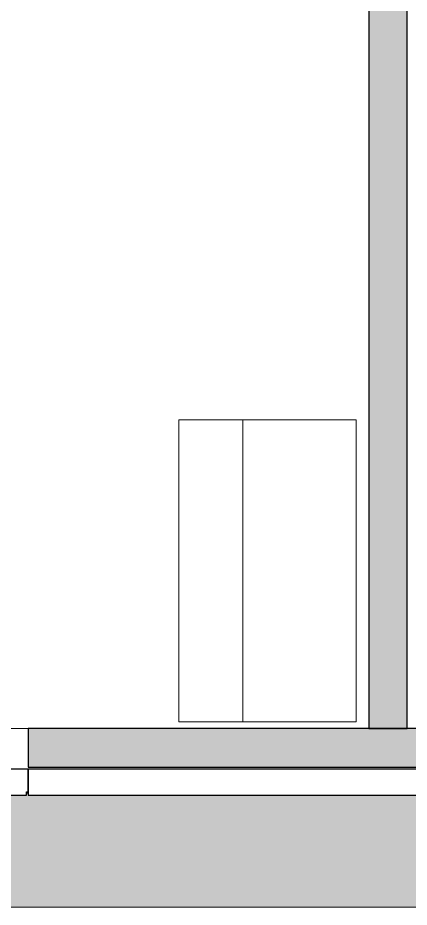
# Model space of a CAD drawing. Header units: millimetres. Extents: x 79795 to 317870, y -36033 to 97293.
# Drawn here: x 227156 to 228192, y 8896 to 11252 of the extents above; entities that cross this region are included whole.
import ezdxf

# ---------------------------------------------------------------- set-up
doc = ezdxf.new("R2010")
doc.units = ezdxf.units.MM
doc.header["$MEASUREMENT"] = 0
for name, color, linetype, lineweight in [('CSM-STL-XX-ZZ-M3-A-XXXX-00001_detached _19_04_21__rvt-1-Level 4$0$A-GLAZ', 7, 'CONTINUOUS', 9), ('CSM-STL-XX-ZZ-M3-A-XXXX-00001_detached _19_04_21__rvt-1-Level 4$0$A-WALL-PATT', 7, 'CONTINUOUS', 9), ('CSM-STL-XX-ZZ-M3-A-XXXX-00001_detached _19_04_21__rvt-1-Level 4$0$I-WALL', 7, 'CONTINUOUS', 9), ('I-FURN', 8, 'CONTINUOUS', 9)]:
    doc.layers.add(name, color=color, linetype=linetype, lineweight=lineweight)

msp = doc.modelspace()

# ---------------------------------------------------------------- hatches: boundary and pattern name
at = {"layer": 'CSM-STL-XX-ZZ-M3-A-XXXX-00001_detached _19_04_21__rvt-1-Level 4$0$A-GLAZ'}
h = msp.add_hatch(color=256, dxfattribs=at)
h.paths.add_polyline_path([(230067.8, 9198), (230067.8, 9200.1), (230063.5, 9200.1), (230063.5, 9198)], flags=0)
h.paths.add_polyline_path([(228672.2, 9198), (228672.2, 9200.1), (228667.8, 9200.1), (228667.8, 9198)], flags=0)
h.paths.add_polyline_path([(227179.5, 9198), (227183.8, 9198), (227183.8, 9200.1), (227179.5, 9200.1)], flags=0)
h.paths.add_polyline_path([(225788.2, 9198), (225788.2, 9200.1), (225783.8, 9200.1), (225783.8, 9198)], flags=0)
msp.add_hatch(color=256, dxfattribs=at).paths.add_polyline_path([(229746.4, 8896.3), (230067.8, 8896.3), (230067.8, 9198), (230063.5, 9198), (230063.5, 9193.3), (228672.2, 9193.3), (228672.2, 9198), (228667.8, 9198), (228667.8, 9193.3), (227183.8, 9193.3), (227183.8, 9198), (227179.5, 9198), (227179.5, 9193.3), (225788.2, 9193.3), (225788.2, 9198), (225783.8, 9198), (225783.8, 8896.3), (229148.4, 8896.3)], flags=0)
at = {"layer": 'CSM-STL-XX-ZZ-M3-A-XXXX-00001_detached _19_04_21__rvt-1-Level 4$0$A-WALL-PATT'}
for points in [[(228084.8, 9369.3), (228186.8, 9369.3), (228186.8, 13505.3), (228084.8, 13505.3), (228084.8, 9698)], [(227285.8, 9267.3), (227285.8, 9369.3), (227183.8, 9369.3), (227183.8, 9267.3)], [(228565.8, 9267.3), (228565.8, 9369.3), (227285.8, 9369.3), (227285.8, 9267.3), (228550.4, 9267.3)]]:
    msp.add_hatch(color=256, dxfattribs=at).paths.add_polyline_path(points, flags=0)

# ---------------------------------------------------------------- linework, layer by layer
at = {"layer": 'CSM-STL-XX-ZZ-M3-A-XXXX-00001_detached _19_04_21__rvt-1-Level 4$0$A-GLAZ', "lineweight": 30}
for p, q in [((227183.8, 9262.2), (227124.6, 9262.2)), ((228667.8, 9262.2), (227183.8, 9262.2)), ((227183.8, 9262.2), (227183.8, 9193.3)), ((227183.8, 9202.3), (227183.8, 9262.2)), ((227118.6, 9193.3), (227179.5, 9193.3)), ((227179.5, 9193.3), (227179.5, 9202.3)), ((227179.5, 9202.3), (227183.8, 9202.3)), ((227183.8, 9193.3), (228667.8, 9193.3))]:
    msp.add_line(p, q, dxfattribs=at)
at = {"layer": 'CSM-STL-XX-ZZ-M3-A-XXXX-00001_detached _19_04_21__rvt-1-Level 4$0$A-GLAZ'}
for p, q in [((227179.5, 9200.1), (227183.8, 9200.1)), ((227179.5, 9198), (227183.8, 9198)), ((225783.8, 8896.3), (230067.8, 8896.3))]:
    msp.add_line(p, q, dxfattribs=at)
at = {"layer": 'CSM-STL-XX-ZZ-M3-A-XXXX-00001_detached _19_04_21__rvt-1-Level 4$0$I-WALL', "lineweight": 30}
for p, q in [((228084.8, 13505.3), (228084.8, 9369.3)), ((228186.8, 9369.3), (228186.8, 13505.3)), ((227285.8, 9369.3), (227183.8, 9369.3)), ((227183.8, 9369.3), (227183.8, 9267.3)), ((228565.8, 9369.3), (227285.8, 9369.3)), ((228084.8, 9369.3), (228186.8, 9369.3)), ((227183.8, 9267.3), (227285.8, 9267.3)), ((227285.8, 9267.3), (228565.8, 9267.3))]:
    msp.add_line(p, q, dxfattribs=at)
at = {"layer": 'CSM-STL-XX-ZZ-M3-A-XXXX-00001_detached _19_04_21__rvt-1-Level 4$0$I-WALL'}
msp.add_line((225783.8, 9369.3), (227183.8, 9369.3), dxfattribs=at)
at = {"layer": 'I-FURN'}
for p, q in [((227751.9, 10187.2), (227581.9, 10187.2)), ((227581.9, 10187.2), (227581.9, 9387.2)), ((228051.9, 10187.2), (227751.9, 10187.2)), ((227751.9, 10187.2), (227751.9, 9387.2)), ((228051.9, 9387.2), (228051.9, 10187.2)), ((227581.9, 9387.2), (227751.9, 9387.2)), ((227751.9, 9387.2), (228051.9, 9387.2))]:
    msp.add_line(p, q, dxfattribs=at)

doc.saveas('drawing.dxf')
